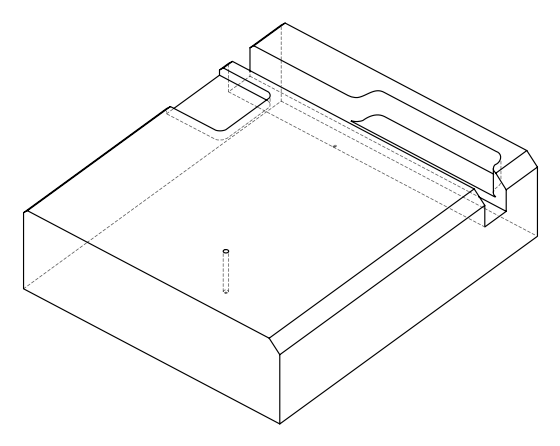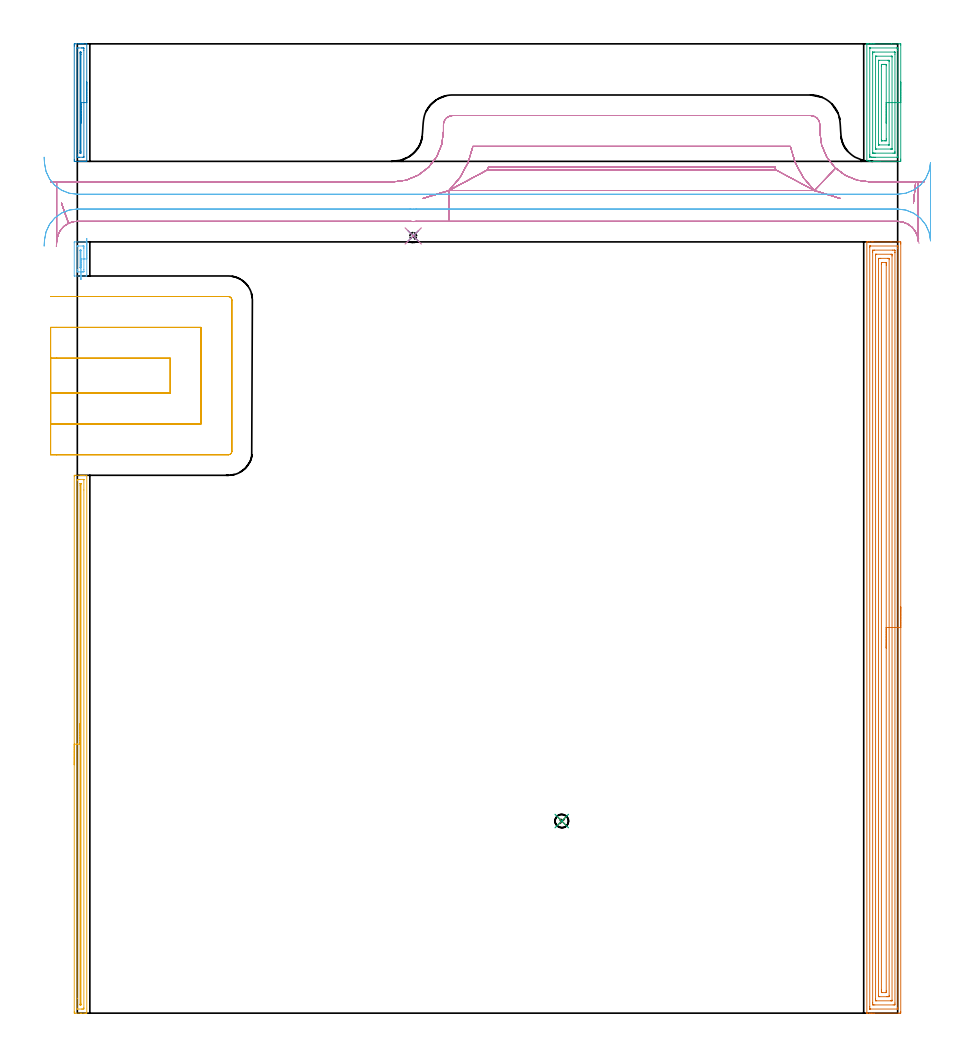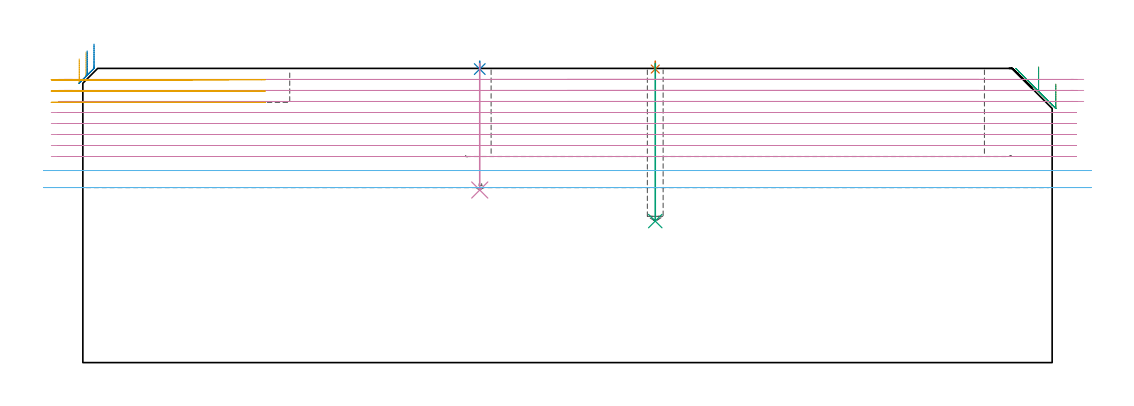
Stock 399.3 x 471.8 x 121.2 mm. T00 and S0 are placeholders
(PLAN: 12 operations, 4 tool changes, 67.2 min)
(1 SPOT_DRILL | STEP1POCKET | NXT0321_9005460120000 | 0.03 min | 3 mm3)
(2 SPOT_DRILL_1 | STEP1POCKET_1 | NXT0321_9005460120000 | 0.03 min | 0 mm3)
(3 DRILL_BLIND_HOLE_INTO_CENTER | STEP1POCKET | UGT0301_460 | 0.26 min | 2015 mm3)
(4 DRILL_BLIND_HOLE_INTO_CENTER_1 | STEP1POCKET_1 | UGT0301_460 | 0.21 min | 1596 mm3)
(5 AREA_MILL | FG_CHAMFER_SURFACE | UGT0205_001 | 6.44 min | 4941 mm3)
(6 AREA_MILL_1 | FG_CHAMFER_SURFACE_1 | UGT0205_001 | 0.55 min | 455 mm3)
(7 AREA_MILL_2 | FG_CHAMFER_SURFACE_2 | UGT0205_001 | 18.34 min | 52107 mm3)
(8 AREA_MILL_3 | FG_CHAMFER_SURFACE_3 | UGT0205_001 | 1.53 min | 1144 mm3)
(9 AREA_MILL_4 | FG_CHAMFER_SURFACE_4 | UGT0205_001 | 3.07 min | 8788 mm3)
(10 MILL_OPEN_POCKET | POCKET_OPEN | UGT0201_094 | Follow Part, ap 5, ae 75% | 28.22 min | 803207 mm3)
(11 MILL_SLOT | SLOT_PARTIAL_RECTANGULAR | UGT0201_094 | Follow Part, ap 5, ae 75% | 4.72 min | 114815 mm3)
(12 MILL_RECTANGULAR_SLOT | SLOT_RECTANGULAR | UGT0201_004 | Follow Part, ap 8, ae 75% | 3.8 min | 199944 mm3)
(TOOL NXT0321_9005460120000 | NC Spot Drill, 142deg, 12mm, Carbide, Uncoated | D12 PA142 FL30 Z2)
(TOOL UGT0301_460 | Carbide Drill 6.5 mm | D6.5 PA118 FL63 Z2)
(TOOL UGT0205_001 | Chamfer Mill 20 x 3 x 45 deg. | D20 FL50 Z2)
(TOOL UGT0201_094 | End mill 20 mm | D20 FL38 Z4)
(TOOL UGT0201_004 | End Mill 32 mm | D32 FL53 Z6)
(OP 1 SPOT_DRILL)
G17 G21 G94 G90
T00 M6
G54
G17 G0 G90 X235.8 Y93.5 S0 M3
G43 Z131.2 H0
G94 G81 G98 Z120.92 F250. R124.2
G80
M5
M2
(OP 2 SPOT_DRILL_1)
G17 G21 G94 G90
T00 M6
G54
G17 G0 G90 X163.5 Y378.3 S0 M3
G43 Z131.2 H0
G94 G81 G98 Z120.92 F250. R124.2
G80
M5
M2
(OP 3 DRILL_BLIND_HOLE_INTO_CENTER)
G17 G21 G94 G90
T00 M6
G54
G17 G0 G90 X235.8 Y93.5 S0 M3
G43 Z131.2 H0
G94 G81 G98 Z58.3 F250. R123.2
G80
M5
M2
(OP 4 DRILL_BLIND_HOLE_INTO_CENTER_1)
G17 G21 G94 G90
T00 M6
G54
G17 G0 G90 X163.5 Y378.3 S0 M3
G43 Z131.2 H0
G94 G81 G98 Z71.1 F250. R123.2
G80
M5
M2
(OP 5 AREA_MILL)
G17 G21 G94 G90
T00 M6
G54
G17 G0 G90 X-1.5 Y120.9 S1061 M3
G43 Z131.2 H0
Z125.1
G94 G1 Y120.938 Z124.228 F250.
Y121.052 Z123.363
Y121.241 Z122.512
Y121.503 Z121.68
Y121.837 Z120.874
Y122.24 Z120.1
Y122.708 Z119.364
Y123.24 Z118.672
Y123.829 Z118.029
Y124.472 Z117.44
Y125.164 Z116.908
Y125.9 Z116.44
Y126.674 Z116.037
Y127.48 Z115.703
Y128.312 Z115.441
Y129.164 Z115.252
Y130.028 Z115.138
Y130.9 Z115.1
X-1.499 Y261.195 Z115.101
X-1.496 Y261.611 Z115.102
X-1.491 Y261.79 Z115.105
X-1.086 Y261.8 Z115.51
X1.55 Z118.144
X2.116 Z118.713
X2.429 Z119.025
X2.995 Z119.591
X3.308 Z119.902
X4.306 Z120.905
X4.594 Y261.79 Z121.193
X4.6 Y261.641 Z121.2
Y0.159
X4.594 Y0.01 Z121.193
X4.305 Y0. Z120.904
X3.934 Z120.533
X3.308 Z119.902
X2.116 Z118.713
X1.55 Z118.144
X-1.086 Y0.001 Z115.51
X-1.311 Y0.004 Z115.285
X-1.491 Y0.01 Z115.105
X-1.496 Y0.189 Z115.102
X-1.499 Y0.605 Z115.101
X-1.5 Y130.9 Z115.1
X-0.086 Z116.514
X-0.085 Y259.286 Z116.515
X-0.084 Y259.41 Z116.516
X-0.079 Y259.784 Z116.521
X0.292 Y259.795 Z116.892
X0.671 Y259.798 Z117.271
X1.166 Y259.8 Z117.766
X3.108 Y259.799 Z119.708
X3.136 Y259.797 Z119.736
X3.165 Y259.791 Z119.765
X3.179 Y259.786 Z119.779
X3.18 Y259.764 Z119.78
X3.185 Y259.535 Z119.785
X3.186 Y254.653 Z119.786
X3.185 Y2.514 Z119.785
X3.184 Y2.39 Z119.784
X3.179 Y2.016 Z119.779
X2.808 Y2.005 Z119.408
X2.429 Y2.002 Z119.029
X1.934 Y2. Z118.534
X-0.008 Y2.001 Z116.592
X-0.036 Y2.003 Z116.564
X-0.065 Y2.009 Z116.535
X-0.079 Y2.014 Z116.521
X-0.08 Y2.036 Z116.52
X-0.085 Y2.265 Z116.515
X-0.086 Y7.151 Z116.514
Y130.9
X1.328 Z117.928
X1.329 Y256.957 Z117.929
X1.331 Y257.625 Z117.931
X1.333 Y257.737 Z117.933
X1.335 Y257.785 Z117.935
X1.385 Y257.793 Z117.985
X1.55 Y257.795 Z118.15
X1.722 Y257.792 Z118.322
X1.765 Y257.79 Z118.365
X1.767 Y257.759 Z118.367
X1.77 Y257.7 Z118.37
X1.771 Y257.625 Z118.371
Y257.4
Y4.843
X1.769 Y4.175 Z118.369
X1.767 Y4.063 Z118.367
X1.765 Y4.015 Z118.365
X1.715 Y4.007 Z118.315
X1.55 Y4.005 Z118.15
X1.378 Y4.008 Z117.978
X1.335 Y4.01 Z117.935
X1.333 Y4.041 Z117.933
X1.33 Y4.1 Z117.93
X1.329 Y4.175 Z117.929
Y4.4
X1.328 Y130.9 Z117.928
Y131.772 Z117.966
Y132.636 Z118.08
Y133.488 Z118.269
Y134.32 Z118.531
Y135.126 Z118.865
Y135.9 Z119.268
Y136.636 Z119.737
Y137.328 Z120.268
Y137.971 Z120.857
Y138.56 Z121.501
Y139.092 Z122.193
Y139.56 Z122.928
Y139.963 Z123.702
Y140.297 Z124.508
Y140.559 Z125.34
Y140.748 Z126.192
Y140.862 Z127.057
Y140.9 Z127.928
G0 Z131.2
M5
M2
(OP 6 AREA_MILL_1)
G17 G21 G94 G90
T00 M6
G54
G17 G0 G90 X4.6 Y377.1 S1061 M3
G43 Z131.2 H0
G94 G1 Y377.062 Z130.328 F250.
Y376.948 Z129.463
Y376.759 Z128.612
Y376.497 Z127.78
Y376.163 Z126.974
Y375.76 Z126.2
Y375.292 Z125.464
Y374.76 Z124.772
Y374.171 Z124.129
Y373.528 Z123.539
Y372.836 Z123.008
Y372.1 Z122.54
Y371.326 Z122.137
Y370.52 Z121.803
Y369.688 Z121.541
Y368.836 Z121.352
Y367.972 Z121.238
Y367.1 Z121.2
Y359.2
X4.593 Y358.81 Z121.193
X4.223 Y358.8 Z120.823
X-1.315 Y358.801 Z115.284
X-1.492 Y358.81 Z115.105
X-1.5 Y358.914 Z115.1
Y375.
X-1.498 Y375.233 Z115.102
X-1.492 Y375.39 Z115.106
X-1.164 Y375.4 Z115.436
X4.223 Z120.823
X4.593 Y375.39 Z121.193
X4.6 Y375. Z121.2
Y367.1
X3.186 Z119.786
Y361.955
X3.185 Y361.078 Z119.785
X3.184 Y360.956 Z119.784
X3.181 Y360.862 Z119.781
X3.179 Y360.823 Z119.779
X3.051 Y360.81 Z119.651
X2.74 Y360.803 Z119.34
X2.584 Y360.8 Z119.184
X0.671 Z117.271
X-0.055 Y360.804 Z116.545
X-0.068 Y360.809 Z116.532
X-0.079 Y360.827 Z116.521
X-0.081 Y360.956 Z116.519
X-0.085 Y361.711 Z116.515
X-0.086 Y361.833 Z116.514
X-0.085 Y373.122 Z116.515
X-0.084 Y373.244 Z116.516
X-0.081 Y373.338 Z116.519
X-0.079 Y373.377 Z116.521
X0.049 Y373.39 Z116.649
X0.36 Y373.397 Z116.96
X0.516 Y373.4 Z117.116
X2.429 Z119.029
X3.155 Y373.396 Z119.755
X3.168 Y373.391 Z119.768
X3.179 Y373.373 Z119.779
X3.181 Y373.244 Z119.781
X3.185 Y372.489 Z119.785
X3.186 Y372.367 Z119.786
Y367.1
X1.771 Z118.371
Y362.999
X1.768 Y362.881 Z118.368
X1.764 Y362.811 Z118.364
X1.747 Y362.808 Z118.347
X1.55 Y362.801 Z118.15
X1.46 Z118.06
X1.368 Y362.809 Z117.968
X1.334 Y362.816 Z117.934
X1.331 Y362.831 Z117.931
X1.329 Y362.852 Z117.929
Y371.201
X1.332 Y371.319 Z117.932
X1.335 Y371.389 Z117.935
X1.353 Y371.392 Z117.953
X1.55 Y371.399 Z118.15
X1.64 Z118.24
X1.732 Y371.391 Z118.332
X1.766 Y371.384 Z118.366
X1.769 Y371.369 Z118.369
X1.771 Y371.348 Z118.371
Y371.268
Y367.1
X1.772 Y366.228 Z118.41
Y365.363 Z118.523
Y364.512 Z118.712
Y363.68 Z118.975
Y362.874 Z119.308
Y362.1 Z119.711
Y361.364 Z120.18
Y360.672 Z120.711
Y360.029 Z121.301
Y359.44 Z121.944
Y358.908 Z122.636
Y358.44 Z123.372
Y358.037 Z124.145
Y357.703 Z124.951
Y357.441 Z125.783
Y357.252 Z126.635
Y357.138 Z127.5
Y357.1 Z128.372
G0 Z131.2
M5
M2
(OP 7 AREA_MILL_2)
G17 G21 G94 G90
T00 M6
G54
G17 G0 G90 X400.8 Y197.7 S1061 M3
G43 Z131.2 H0
Z114.7
G94 G1 Y197.662 Z113.829 F250.
Y197.548 Z112.964
Y197.359 Z112.112
Y197.097 Z111.28
Y196.763 Z110.474
Y196.36 Z109.7
Y195.891 Z108.964
Y195.36 Z108.272
Y194.771 Z107.629
Y194.128 Z107.04
Y193.436 Z106.509
Y192.7 Z106.04
Y191.926 Z105.637
Y191.12 Z105.303
Y190.288 Z105.041
Y189.436 Z104.852
Y188.572 Z104.738
Y187.7 Z104.7
Y0.613
X400.797 Y0.239 Z104.701
X400.793 Y0.01 Z104.705
X400.43 Y0.004 Z105.067
X399.829 Y0. Z105.668
X387.898 Z117.597
X387.296 Z118.198
X386.748 Z118.749
X386.421 Z119.075
X385.872 Z119.624
X385.545 Z119.95
X384.576 Z120.923
X384.438 Z121.055
X384.365 Y0.003 Z121.126
X384.303 Y0.01 Z121.188
X384.3 Y0.167 Z121.2
Y375.233
X384.303 Y375.39 Z121.188
X384.437 Y375.398 Z121.056
X384.576 Y375.4 Z120.923
X384.891 Z120.609
X385.545 Z119.95
X386.748 Z118.749
X387.296 Z118.198
X396.052 Z109.445
X399.829 Z105.668
X400.43 Y375.396 Z105.067
X400.793 Y375.39 Z104.705
X400.797 Y375.161 Z104.701
X400.8 Y374.787 Z104.7
Y374.41
Y187.7
X399.386 Z106.114
X399.385 Y2.573 Z106.115
X399.383 Y2.399 Z106.117
X399.379 Y2.041 Z106.121
X399.37 Y2.01 Z106.13
X399.306 Y2.006 Z106.194
X399.201 Y2.002 Z106.299
X399.07 Y2. Z106.43
X385.936 Y2.001 Z119.564
X385.773 Y2.005 Z119.727
X385.744 Y2.009 Z119.756
X385.721 Y2.014 Z119.779
X385.72 Y2.05 Z119.78
X385.716 Y2.225 Z119.784
X385.715 Y2.399 Z119.785
X385.714 Y3.12 Z119.786
X385.715 Y372.827 Z119.785
X385.717 Y373.001 Z119.783
X385.721 Y373.359 Z119.779
X385.73 Y373.39 Z119.77
X385.795 Y373.394 Z119.705
X385.899 Y373.398 Z119.601
X386.03 Y373.4 Z119.47
X399.164 Y373.399 Z106.336
X399.327 Y373.395 Z106.173
X399.356 Y373.391 Z106.144
X399.379 Y373.386 Z106.121
X399.38 Y373.35 Z106.12
X399.384 Y373.175 Z106.116
X399.385 Y373.001 Z106.115
X399.386 Y372.28 Z106.114
Y187.7
X397.972 Z107.528
X397.971 Y4.908 Z107.529
X397.966 Y4.185 Z107.534
X397.964 Y4.021 Z107.536
X397.804 Y4.01 Z107.696
X397.109 Y4.001 Z108.391
X388.172 Y4. Z117.328
X387.475 Y4.003 Z118.025
X387.296 Y4.01 Z118.204
X387.135 Y4.024 Z118.365
X387.132 Y4.185 Z118.368
X387.13 Y4.355 Z118.37
X387.129 Y5.078 Z118.371
X387.128 Y5.25 Z118.372
X387.129 Y370.492 Z118.371
X387.134 Y371.215 Z118.366
X387.136 Y371.379 Z118.364
X387.296 Y371.39 Z118.204
X387.991 Y371.399 Z117.509
X396.928 Y371.4 Z108.572
X397.625 Y371.397 Z107.875
X397.804 Y371.39 Z107.696
X397.965 Y371.376 Z107.535
X397.968 Y371.215 Z107.532
X397.97 Y371.045 Z107.53
X397.971 Y370.322 Z107.529
X397.972 Y370.15 Z107.528
Y187.7
X396.557 Z108.943
Y6.35
X396.555 Y6.178 Z108.945
X396.551 Y6.041 Z108.949
X396.549 Y6.01 Z108.951
X396.529 Y6.006 Z108.971
X396.476 Y6.003 Z109.024
X396.052 Y6. Z109.448
X396.024 Z109.476
X389.019 Z116.481
X388.628 Y6.01 Z116.872
X388.549 Y6.021 Z116.951
X388.546 Y6.077 Z116.954
X388.544 Y6.137 Z116.956
X388.543 Y6.486 Z116.957
Y6.864
Y369.05
X388.545 Y369.222 Z116.955
X388.549 Y369.358 Z116.951
X388.551 Y369.39 Z116.949
X388.571 Y369.394 Z116.929
X388.624 Y369.397 Z116.876
X389.048 Y369.4 Z116.452
X389.076 Z116.424
X396.081 Z109.419
X396.472 Y369.39 Z109.028
X396.551 Y369.378 Z108.949
X396.554 Y369.322 Z108.946
X396.556 Y369.263 Z108.944
X396.557 Y368.914 Z108.943
Y368.536
Y187.7
X395.143 Z110.357
Y8.65
X395.139 Y8.221 Z110.361
X395.136 Y8.016 Z110.364
X394.932 Y8.007 Z110.568
X394.301 Y8.001 Z111.199
X394.063 Y8. Z111.437
X390.559 Y8.002 Z114.941
X390.071 Y8.01 Z115.429
X389.964 Y8.023 Z115.536
X389.957 Y8.65 Z115.543
Y366.75
X389.961 Y367.179 Z115.539
X389.964 Y367.384 Z115.536
X390.168 Y367.393 Z115.332
X390.799 Y367.399 Z114.701
X391.037 Y367.4 Z114.463
X394.541 Y367.398 Z110.959
X395.029 Y367.39 Z110.471
X395.136 Y367.377 Z110.364
X395.143 Y366.75 Z110.357
Y187.7
X393.729 Z111.771
Y11.02
X393.727 Y10.436 Z111.773
X393.725 Y10.131 Z111.775
X393.722 Y10.027 Z111.778
X393.715 Y10.009 Z111.785
X393.693 Y10.006 Z111.807
X393.64 Y10.003 Z111.86
X393.426 Y10.001 Z112.074
X391.674 Z113.826
X391.532 Y10.003 Z113.968
X391.418 Y10.007 Z114.082
X391.387 Y10.01 Z114.113
X391.378 Y10.041 Z114.122
X391.376 Y10.127 Z114.124
X391.373 Y10.436 Z114.127
X391.371 Y10.746 Z114.129
Y11.329
Y364.38
X391.373 Y364.963 Z114.127
X391.375 Y365.269 Z114.125
X391.378 Y365.373 Z114.122
X391.385 Y365.391 Z114.115
X391.407 Y365.394 Z114.093
X391.46 Y365.397 Z114.04
X391.674 Y365.399 Z113.826
X393.426 Z112.074
X393.568 Y365.397 Z111.932
X393.682 Y365.393 Z111.818
X393.713 Y365.39 Z111.787
X393.722 Y365.359 Z111.778
X393.724 Y365.273 Z111.776
X393.727 Y364.963 Z111.773
X393.729 Y364.654 Z111.771
Y364.07
Y187.7
Y186.828 Z111.809
Y185.963 Z111.923
Y185.112 Z112.112
Y184.28 Z112.374
Y183.474 Z112.708
Y182.7 Z113.111
Y181.964 Z113.58
Y181.272 Z114.111
Y180.629 Z114.7
Y180.04 Z115.343
Y179.508 Z116.035
Y179.04 Z116.771
Y178.637 Z117.545
Y178.303 Z118.351
Y178.041 Z119.183
Y177.852 Z120.035
Y177.738 Z120.9
Y177.7 Z121.771
G0 Z131.2
M5
M2
(OP 8 AREA_MILL_3)
G17 G21 G94 G90
T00 M6
G54
G17 G0 G90 X4.6 Y453.2 S1061 M3
G43 Z131.2 H0
G94 G1 Y453.162 Z130.328 F250.
Y453.048 Z129.463
Y452.859 Z128.612
Y452.597 Z127.78
Y452.263 Z126.974
Y451.86 Z126.2
Y451.392 Z125.464
Y450.86 Z124.772
Y450.271 Z124.129
Y449.628 Z123.539
Y448.936 Z123.008
Y448.2 Z122.54
Y447.426 Z122.137
Y446.62 Z121.803
Y445.788 Z121.541
Y444.937 Z121.352
Y444.072 Z121.238
Y443.2 Z121.2
Y414.724
X4.594 Y414.61 Z121.192
X4.369 Y414.6 Z120.967
X3.695 Z120.294
X2.92 Z119.519
X2.429 Z119.025
X2.183 Z118.78
X1.55 Z118.147
X1.304 Z117.902
X0.671 Z117.265
X-1.086 Y414.601 Z115.509
X-1.31 Y414.604 Z115.285
X-1.491 Y414.61 Z115.105
X-1.495 Y414.756 Z115.102
X-1.499 Y415.169 Z115.101
X-1.5 Y415.588 Z115.1
Y470.76
X-1.499 Y471.231 Z115.101
X-1.495 Y471.644 Z115.102
X-1.491 Y471.79 Z115.105
X-1.086 Y471.8 Z115.509
X0.671 Z117.265
X1.305 Z117.902
X1.55 Z118.147
X2.183 Z118.78
X2.429 Z119.025
X2.92 Z119.519
X4.37 Y471.799 Z120.969
X4.594 Y471.79 Z121.192
X4.6 Y471.676 Z121.2
Y443.2
X3.186 Z119.786
X3.185 Y416.949 Z119.785
X3.184 Y416.757 Z119.784
X3.181 Y416.662 Z119.781
X3.179 Y416.622 Z119.779
X3.117 Y416.61 Z119.717
X2.771 Y416.602 Z119.371
X1.016 Y416.6 Z117.616
X0.671 Y416.601 Z117.271
X0.134 Y416.604 Z116.734
X-0.014 Y416.61 Z116.586
X-0.079 Y416.622 Z116.521
X-0.084 Y416.823 Z116.516
X-0.085 Y416.949 Z116.515
X-0.086 Y417.716 Z116.514
X-0.085 Y469.451 Z116.515
X-0.084 Y469.643 Z116.516
X-0.081 Y469.738 Z116.519
X-0.079 Y469.778 Z116.521
X-0.017 Y469.79 Z116.583
X0.329 Y469.798 Z116.929
X2.084 Y469.8 Z118.684
X2.429 Y469.799 Z119.029
X2.966 Y469.797 Z119.566
X3.114 Y469.79 Z119.714
X3.179 Y469.778 Z119.779
X3.183 Y469.577 Z119.783
X3.184 Y469.451 Z119.784
X3.186 Y468.685 Z119.786
Y443.2
X1.771 Z118.371
Y419.395
X1.766 Y418.729 Z118.366
X1.765 Y418.625 Z118.365
X1.669 Y418.609 Z118.269
X1.55 Y418.605 Z118.15
X1.423 Y418.607 Z118.023
X1.344 Y418.61 Z117.944
X1.335 Y418.656 Z117.935
X1.333 Y418.729 Z117.933
X1.33 Y418.952 Z117.93
X1.329 Y419.619 Z117.929
X1.328 Y419.843 Z117.928
X1.329 Y467.005 Z117.929
X1.334 Y467.671 Z117.934
X1.335 Y467.775 Z117.935
X1.431 Y467.791 Z118.031
X1.55 Y467.795 Z118.15
X1.677 Y467.793 Z118.277
X1.756 Y467.79 Z118.356
X1.765 Y467.744 Z118.365
X1.767 Y467.671 Z118.367
X1.77 Y467.449 Z118.37
X1.771 Y466.781 Z118.371
Y466.557
Y443.2
Y442.328 Z118.41
Y441.464 Z118.523
Y440.612 Z118.712
Y439.78 Z118.975
X1.772 Y438.974 Z119.308
Y438.2 Z119.711
Y437.464 Z120.18
Y436.772 Z120.711
Y436.129 Z121.3
Y435.54 Z121.944
Y435.009 Z122.636
Y434.54 Z123.372
Y434.137 Z124.145
Y433.803 Z124.951
Y433.541 Z125.783
Y433.352 Z126.635
Y433.238 Z127.5
Y433.2 Z128.372
G0 Z131.2
M5
M2
(OP 9 AREA_MILL_4)
G17 G21 G94 G90
T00 M6
G54
G17 G0 G90 X400.8 Y453.2 S1061 M3
G43 Z131.2 H0
Z114.7
G94 G1 Y453.162 Z113.828 F250.
Y453.048 Z112.964
Y452.859 Z112.112
Y452.597 Z111.28
Y452.263 Z110.474
Y451.86 Z109.7
Y451.392 Z108.964
Y450.86 Z108.272
Y450.271 Z107.629
Y449.628 Z107.04
Y448.936 Z106.509
Y448.2 Z106.04
Y447.426 Z105.637
Y446.62 Z105.303
Y445.788 Z105.041
Y444.936 Z104.852
Y444.072 Z104.738
Y443.2 Z104.7
Y415.684
X400.799 Y415.169 Z104.701
X400.795 Y414.798 Z104.703
X400.792 Y414.61 Z104.705
X400.43 Y414.6 Z105.066
X390.799 Y414.601 Z114.695
X390.165 Z115.332
X389.923 Z115.573
X389.289 Z116.207
X389.048 Y414.602 Z116.448
X388.564 Z116.934
X387.932 Z117.567
X387.296 Y414.612 Z118.202
X387.042 Y414.616 Z118.457
X386.154 Y414.667 Z119.344
X385.652 Y414.724 Z119.848
X385.513 Y414.74 Z119.987
X385.258 Y414.772 Z120.242
X384.528 Y414.895 Z120.969
X384.365 Y414.929 Z121.128
X384.303 Y414.944 Z121.189
X384.3 Y415.169 Z121.2
Y471.676
X384.303 Y471.79 Z121.189
X384.401 Y471.797 Z121.092
X384.506 Y471.8 Z120.992
X385.159 Z120.34
X385.931 Z119.568
X386.421 Z119.075
X386.665 Z118.831
X387.296 Z118.2
X387.541 Z117.956
X388.172 Z117.322
X396.332 Z109.164
X400.43 Z105.066
X400.75 Y471.796 Z104.747
X400.792 Y471.79 Z104.705
X400.799 Y471.747 Z104.699
X400.8 Y471.231 Z104.7
Y443.2
X399.386 Z106.114
X399.385 Y416.68 Z106.115
X399.384 Y416.635 Z106.116
X399.382 Y416.614 Z106.118
X399.38 Y416.611 Z106.12
X399.365 Y416.608 Z106.135
X399.021 Y416.601 Z106.479
X388.513 Y416.602 Z116.987
X388.172 Y416.604 Z117.328
X387.631 Y416.609 Z117.869
X387.296 Y416.619 Z118.204
X386.724 Y416.64 Z118.776
X386.421 Y416.663 Z119.079
X385.772 Y416.719 Z119.728
X385.738 Y416.727 Z119.762
X385.73 Y416.731 Z119.77
X385.721 Y416.77 Z119.779
X385.719 Y416.949 Z119.781
X385.715 Y417.667 Z119.785
X385.714 Y417.839 Z119.786
X385.715 Y469.72 Z119.785
X385.716 Y469.765 Z119.784
X385.718 Y469.786 Z119.782
X385.72 Y469.789 Z119.78
X385.734 Y469.792 Z119.766
X386.078 Y469.799 Z119.422
X398.679 Z106.821
X399.215 Y469.796 Z106.285
X399.333 Y469.79 Z106.167
X399.379 Y469.767 Z106.121
X399.383 Y469.626 Z106.117
X399.384 Y469.451 Z106.116
X399.386 Y468.733 Z106.114
Y468.561
Y443.2
X397.972 Z107.528
X397.971 Y419.448 Z107.529
X397.968 Y418.729 Z107.532
X397.967 Y418.644 Z107.533
X397.964 Y418.611 Z107.536
X397.925 Y418.605 Z107.575
X397.804 Y418.603 Z107.696
X397.054 Y418.601 Z108.446
X388.297 Y418.602 Z117.203
X388.172 Y418.603 Z117.328
X387.411 Y418.612 Z118.089
X387.296 Y418.619 Z118.204
X387.188 Y418.628 Z118.312
X387.135 Y418.635 Z118.365
X387.132 Y418.672 Z118.368
X387.131 Y418.729 Z118.369
X387.129 Y418.899 Z118.371
Y466.952
X387.132 Y467.671 Z118.368
X387.133 Y467.756 Z118.367
X387.136 Y467.789 Z118.364
X387.174 Y467.795 Z118.326
X387.296 Y467.798 Z118.204
X388.045 Y467.8 Z117.455
X397.677 Z107.823
X397.804 Y467.797 Z107.696
X397.93 Y467.793 Z107.57
X397.961 Y467.79 Z107.539
X397.965 Y467.771 Z107.535
X397.969 Y467.728 Z107.531
X397.97 Y467.671 Z107.53
X397.971 Y467.501 Z107.529
X397.972 Y466.781 Z107.528
Y443.2
X396.557 Z108.943
Y420.714
X396.555 Y420.652 Z108.945
X396.552 Y420.618 Z108.948
X396.549 Y420.61 Z108.951
X396.542 Y420.607 Z108.958
X396.445 Y420.604 Z109.055
X396.052 Y420.601 Z109.448
X395.962 Z109.538
X388.956 Y420.602 Z116.544
X388.653 Y420.607 Z116.847
X388.578 Y420.611 Z116.922
X388.549 Y420.615 Z116.951
X388.547 Y420.638 Z116.953
X388.545 Y420.703 Z116.955
X388.543 Y421.021 Z116.957
Y465.686
X388.545 Y465.748 Z116.955
X388.548 Y465.782 Z116.952
X388.551 Y465.79 Z116.949
X388.557 Y465.793 Z116.943
X388.655 Y465.797 Z116.845
X389.048 Y465.8 Z116.452
X389.138 Z116.362
X396.143 Z109.357
X396.448 Y465.794 Z109.052
X396.523 Y465.79 Z108.977
X396.551 Y465.786 Z108.949
X396.553 Y465.763 Z108.947
X396.555 Y465.698 Z108.945
X396.557 Y465.379 Z108.943
Y443.2
X395.143 Z110.357
Y422.75
X395.141 Y422.643 Z110.359
X395.139 Y422.618 Z110.361
X395.137 Y422.612 Z110.363
X395.127 Y422.609 Z110.373
X395.059 Y422.604 Z110.441
X394.869 Y422.601 Z110.631
X390.49 Y422.602 Z115.01
X390.084 Y422.605 Z115.416
X389.999 Y422.609 Z115.501
X389.965 Y422.611 Z115.535
X389.962 Y422.651 Z115.538
X389.96 Y422.749 Z115.54
X389.957 Y423.144 Z115.543
Y423.178
Y463.65
X389.959 Y463.757 Z115.541
X389.961 Y463.782 Z115.539
X389.963 Y463.788 Z115.537
X389.972 Y463.791 Z115.528
X390.041 Y463.796 Z115.459
X390.231 Y463.799 Z115.269
X394.608 Y463.8 Z110.892
X395.016 Y463.796 Z110.484
X395.102 Y463.793 Z110.398
X395.136 Y463.79 Z110.364
X395.138 Y463.749 Z110.362
X395.14 Y463.651 Z110.36
X395.143 Y463.256 Z110.357
Y463.222
Y443.2
X393.729 Z111.771
Y425.54
X393.727 Y424.958 Z111.773
X393.724 Y424.655 Z111.776
X393.722 Y424.615 Z111.778
X393.688 Y424.611 Z111.812
X393.601 Y424.606 Z111.899
X393.426 Y424.603 Z112.074
X392.901 Y424.601 Z112.599
X392.025 Z113.475
X391.674 Y424.602 Z113.826
X391.557 Y424.603 Z113.943
X391.464 Y424.606 Z114.036
X391.403 Y424.611 Z114.097
X391.378 Y424.617 Z114.122
X391.377 Y424.65 Z114.123
X391.373 Y424.958 Z114.127
X391.372 Y425.266 Z114.128
X391.371 Y460.86 Z114.129
X391.373 Y461.442 Z114.127
X391.376 Y461.746 Z114.124
X391.378 Y461.785 Z114.122
X391.411 Y461.79 Z114.089
X391.498 Y461.795 Z114.002
X391.674 Y461.798 Z113.826
X392.198 Y461.8 Z113.302
X393.074 Z112.426
X393.426 Z112.074
X393.543 Y461.798 Z111.957
X393.637 Y461.795 Z111.863
X393.698 Y461.79 Z111.802
X393.722 Y461.783 Z111.778
X393.723 Y461.75 Z111.777
X393.727 Y461.442 Z111.773
X393.728 Y461.134 Z111.772
X393.729 Y443.2 Z111.771
Y442.328 Z111.809
Y441.464 Z111.923
Y440.612 Z112.112
Y439.78 Z112.374
Y438.974 Z112.708
Y438.2 Z113.111
Y437.464 Z113.58
Y436.772 Z114.111
Y436.129 Z114.7
Y435.54 Z115.343
Y435.008 Z116.035
Y434.54 Z116.771
Y434.137 Z117.545
Y433.803 Z118.351
Y433.541 Z119.183
Y433.352 Z120.035
Y433.238 Z120.9
Y433.2 Z121.771
G0 Z131.2
M5
M2
(OP 10 MILL_OPEN_POCKET)
G17 G21 G94 G90
T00 M6
G54
G17 G0 G90 X412.3 Y404.6 S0 M3
G43 Z131.2 H0
Z116.662
G94 G1 X409.3 F250.
X408.07 F500.
X406.982 Y394.239
X408.07 Y404.6
X385.9
G2 X369.067 Y411.299 R24.5
G1 X358.76 Y400.4
X371.323 Y396.571
X358.76 Y400.4
X340.068 Y410.4
G2 X339.484 Y411.9 R49.5
G1 X200.116
G2 X199.532 Y410.4 R49.5
G1 X340.068
X358.76 Y400.4
G2 X347.062 Y421.9 R39.5
G1 X192.538
G2 X180.84 Y400.4 R39.5
G1 X168.262 Y396.567
X180.84 Y400.4
X358.76
X369.067 Y411.299
G2 X361.4 Y429.1 R24.5
G1 Y432.4
G3 X356.9 Y436.9 R4.5
G1 X182.7
G3 X178.2 Y432.4 R4.5
G1 Y429.1
G2 X153.7 Y404.6 R24.5
G1 X-10.
Y378.177
G3 X-9.917 Y376.892 R10.
G1 X-9.887 Y376.896
G2 X-4.282 Y384.437 R10.
G1 X-7.682 Y394.239
X-4.282 Y384.437
G2 X0. Y385.4 R10.
G1 X162.033
G2 X163.5 Y385.292 R10.
X164.967 Y385.4 R10.
G1 X399.3
G2 X407.96 Y380.4 R10.
G1 X409.46 Y377.802 F250.
G0 X412.3 Y404.6 Z112.125
G1 X409.3
X408.07 F500.
X406.982 Y394.239
X408.07 Y404.6
X385.9
G2 X369.067 Y411.299 R24.5
G1 X358.76 Y400.4
X371.323 Y396.571
X358.76 Y400.4
X340.068 Y410.4
G2 X339.484 Y411.9 R49.5
G1 X200.116
G2 X199.532 Y410.4 R49.5
G1 X340.068
X358.76 Y400.4
G2 X347.062 Y421.9 R39.5
G1 X192.538
G2 X180.84 Y400.4 R39.5
G1 X168.262 Y396.567
X180.84 Y400.4
X358.76
X369.067 Y411.299
G2 X361.4 Y429.1 R24.5
G1 Y432.4
G3 X356.9 Y436.9 R4.5
G1 X182.7
G3 X178.2 Y432.4 R4.5
G1 Y429.1
G2 X153.7 Y404.6 R24.5
G1 X-10.
Y378.175
Y376.174
X-9.97
G2 X-4.282 Y384.437 R10.
G1 X-7.682 Y394.239
X-4.282 Y384.437
G2 X0. Y385.4 R10.
G1 X162.033
G2 X163.5 Y385.292 R10.
X164.967 Y385.4 R10.
G1 X399.3
G2 X408.275 Y379.81 R10.
G1 X409.598 Y377.117 F250.
G0 X412.3 Y404.6 Z107.587
G1 X409.3
X408.07 F500.
X406.982 Y394.239
X408.07 Y404.6
X385.9
G2 X369.067 Y411.299 R24.5
G1 X358.76 Y400.4
X371.323 Y396.571
X358.76 Y400.4
X340.068 Y410.4
G2 X339.484 Y411.9 R49.5
G1 X200.116
G2 X199.532 Y410.4 R49.5
G1 X340.068
X358.76 Y400.4
G2 X347.062 Y421.9 R39.5
G1 X192.538
G2 X180.84 Y400.4 R39.5
G1 X168.262 Y396.567
X180.84 Y400.4
X358.76
X369.067 Y411.299
G2 X361.4 Y429.1 R24.5
G1 Y432.4
G3 X356.9 Y436.9 R4.5
G1 X182.7
G3 X178.2 Y432.4 R4.5
G1 Y429.1
G2 X153.7 Y404.6 R24.5
G1 X-10.
Y376.174
X-9.97
G2 X-4.282 Y384.437 R10.
G1 X-7.682 Y394.239
X-4.282 Y384.437
G2 X0. Y385.4 R10.
G1 X162.033
G2 X163.5 Y385.292 R10.
X164.967 Y385.4 R10.
G1 X399.3
G2 X409.064 Y377.561 R10.
G1 X409.712 Y374.632 F250.
G0 Z131.2
X-10.202 Y373.183
Z103.05
G1 X-9.97 Y376.174
G2 X-4.282 Y384.437 R10. F500.
G1 X-7.682 Y394.239
X-4.282 Y384.437
G2 X0. Y385.4 R10.
G1 X162.033
G2 X163.5 Y385.292 R10.
X164.967 Y385.4 R10.
G1 X180.84
Y400.4
X168.262 Y396.567
X180.84 Y400.4
X199.532 Y410.4
X340.068
G2 X339.484 Y411.9 R49.5
G1 X200.116
G2 X199.532 Y410.4 R49.5
G1 X180.84 Y400.4
X358.76
X371.323 Y396.571
X358.76 Y400.4
G2 X347.062 Y421.9 R39.5
G1 X192.538
G2 X180.84 Y400.4 R39.5
G1 Y385.4
X399.3
G2 X409.29 Y375.847 R10.
G1 X409.3
Y404.6
X408.07
X406.982 Y394.239
X408.07 Y404.6
X385.9
G2 X361.4 Y429.1 R24.5
G1 Y432.4
G3 X356.9 Y436.9 R4.5
G1 X182.7
G3 X178.2 Y432.4 R4.5
G1 Y429.1
G2 X153.7 Y404.6 R24.5
G1 X-10.
X-13. F250.
G0 X-10.202 Y373.183 Z98.512
G1 X-9.97 Y376.174
G2 X-4.282 Y384.437 R10. F500.
G1 X-7.682 Y394.239
X-4.282 Y384.437
G2 X0. Y385.4 R10.
G1 X162.033
G2 X163.5 Y385.292 R10.
X164.967 Y385.4 R10.
G1 X180.84
Y400.4
X168.262 Y396.567
X180.84 Y400.4
X199.532 Y410.4
X340.068
G2 X339.484 Y411.9 R49.5
G1 X200.116
G2 X199.532 Y410.4 R49.5
G1 X180.84 Y400.4
X358.76
X371.323 Y396.571
X358.76 Y400.4
G2 X347.062 Y421.9 R39.5
G1 X192.538
G2 X180.84 Y400.4 R39.5
G1 Y385.4
X399.3
G2 X409.29 Y375.847 R10.
G1 X409.3
Y404.6
X408.07
X406.982 Y394.239
X408.07 Y404.6
X385.9
G2 X361.4 Y429.1 R24.5
G1 Y432.4
G3 X356.9 Y436.9 R4.5
G1 X182.7
G3 X178.2 Y432.4 R4.5
G1 Y429.1
G2 X153.7 Y404.6 R24.5
G1 X-10.
X-13. F250.
G0 X-10.202 Y373.183 Z93.975
G1 X-9.97 Y376.174
G2 X-4.282 Y384.437 R10. F500.
G1 X-7.682 Y394.239
X-4.282 Y384.437
G2 X0. Y385.4 R10.
G1 X162.033
G2 X163.5 Y385.292 R10.
X164.967 Y385.4 R10.
G1 X180.84
Y400.4
X168.262 Y396.567
X180.84 Y400.4
X199.532 Y410.4
X340.068
G2 X339.484 Y411.9 R49.5
G1 X200.116
G2 X199.532 Y410.4 R49.5
G1 X180.84 Y400.4
X358.76
X371.323 Y396.571
X358.76 Y400.4
G2 X347.062 Y421.9 R39.5
G1 X192.538
G2 X180.84 Y400.4 R39.5
G1 Y385.4
X399.3
G2 X409.29 Y375.847 R10.
G1 X409.3
Y404.6
X408.07
X406.982 Y394.239
X408.07 Y404.6
X385.9
G2 X361.4 Y429.1 R24.5
G1 Y432.4
G3 X356.9 Y436.9 R4.5
G1 X182.7
G3 X178.2 Y432.4 R4.5
G1 Y429.1
G2 X153.7 Y404.6 R24.5
G1 X-10.
X-13. F250.
G0 X-10.202 Y373.183 Z89.437
G1 X-9.97 Y376.174
G2 X-4.282 Y384.437 R10. F500.
G1 X-7.682 Y394.239
X-4.282 Y384.437
G2 X0. Y385.4 R10.
G1 X162.033
G2 X163.5 Y385.292 R10.
X164.967 Y385.4 R10.
G1 X180.84
Y400.4
X168.262 Y396.567
X180.84 Y400.4
X199.532 Y410.4
X340.068
G2 X339.484 Y411.9 R49.5
G1 X200.116
G2 X199.532 Y410.4 R49.5
G1 X180.84 Y400.4
X358.76
X371.323 Y396.571
X358.76 Y400.4
G2 X347.062 Y421.9 R39.5
G1 X192.538
G2 X180.84 Y400.4 R39.5
G1 Y385.4
X399.3
G2 X409.29 Y375.847 R10.
G1 X409.3
Y404.6
X408.07
X406.982 Y394.239
X408.07 Y404.6
X385.9
G2 X361.4 Y429.1 R24.5
G1 Y432.4
G3 X356.9 Y436.9 R4.5
G1 X182.7
G3 X178.2 Y432.4 R4.5
G1 Y429.1
G2 X153.7 Y404.6 R24.5
G1 X-10.
X-13. F250.
G0 X-10.202 Y373.183 Z84.9
G1 X-9.97 Y376.174
G2 X-4.282 Y384.437 R10. F500.
G1 X-7.682 Y394.239
X-4.282 Y384.437
G2 X0. Y385.4 R10.
G1 X162.033
G2 X163.5 Y385.292 R10.
X164.967 Y385.4 R10.
G1 X180.84
Y400.4
X168.262 Y396.567
X180.84 Y400.4
X199.532 Y410.4
X340.068
G2 X339.484 Y411.9 R49.5
G1 X200.116
G2 X199.532 Y410.4 R49.5
G1 X180.84 Y400.4
X358.76
X371.323 Y396.571
X358.76 Y400.4
G2 X347.062 Y421.9 R39.5
G1 X192.538
G2 X180.84 Y400.4 R39.5
G1 Y385.4
X399.3
G2 X409.29 Y375.847 R10.
G1 X409.3
Y404.6
X408.07
X406.982 Y394.239
X408.07 Y404.6
X385.9
G2 X361.4 Y429.1 R24.5
G1 Y432.4
G3 X356.9 Y436.9 R4.5
G1 X182.7
G3 X178.2 Y432.4 R4.5
G1 Y429.1
G2 X153.7 Y404.6 R24.5
G1 X-10.
X-13. F250.
G0 Z131.2
M5
M2
(OP 11 MILL_SLOT)
G17 G21 G94 G90
T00 M6
G54
G17 G0 G90 X-13. Y301.8 S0 M3
G43 Z131.2 H0
Z116.533
G94 G1 X-10. F250.
X45.2 F500.
Y318.8
X-10.
X-13. F250.
Y286.8
X-10.
X60.2 F500.
Y333.8
X-10.
X-13. F250.
Y271.8
X-10.
X73.5 F500.
G3 X75.2 Y273.5 R1.7
G1 Y347.1
G3 X73.5 Y348.8 R1.7
G1 X-10.
X-13. F250.
G0 Y301.8 Z111.867
G1 X-10.
X45.2 F500.
Y318.8
X-10.
X-13. F250.
Y286.8
X-10.
X60.2 F500.
Y333.8
X-10.
X-13. F250.
Y271.8
X-10.
X73.5 F500.
G3 X75.2 Y273.5 R1.7
G1 Y347.1
G3 X73.5 Y348.8 R1.7
G1 X-10.
X-13. F250.
G0 Y301.8 Z107.2
G1 X-10.
X45.2 F500.
Y318.8
X-10.
X-13. F250.
Y286.8
X-10.
X60.2 F500.
Y333.8
X-10.
X-13. F250.
Y271.8
X-10.
X73.5 F500.
G3 X75.2 Y273.5 R1.7
G1 Y347.1
G3 X73.5 Y348.8 R1.7
G1 X-10.
X-13. F250.
G0 Z131.2
M5
M2
(OP 12 MILL_RECTANGULAR_SLOT)
G17 G21 G94 G90
T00 M6
G54
G17 G0 G90 X-16.154 Y373.385 S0 M3
G43 Z131.2 H0
Z79.114
G94 G1 X-15.97 Y376.379 F250.
G2 X0. Y391.4 R16. F500.
G1 X162.033
G2 X163.5 Y391.333 R16.
X164.967 Y391.4 R16.
G1 X399.3
G2 X415.29 Y375.966 R16.
G1 X415.3
Y414.034
X415.29
G2 X399.3 Y398.6 R16.
G1 X0.
G2 X-15.97 Y413.621 R16.
G1 X-16.154 Y416.615 F250.
G0 Y373.385 Z72.1
G1 X-15.97 Y376.379
G2 X0. Y391.4 R16. F500.
G1 X162.033
G2 X163.5 Y391.333 R16.
X164.967 Y391.4 R16.
G1 X399.3
G2 X415.29 Y375.966 R16.
G1 X415.3
Y414.034
X415.29
G2 X399.3 Y398.6 R16.
G1 X0.
G2 X-15.97 Y413.621 R16.
G1 X-16.154 Y416.615 F250.
G0 Z131.2
M5
M2
